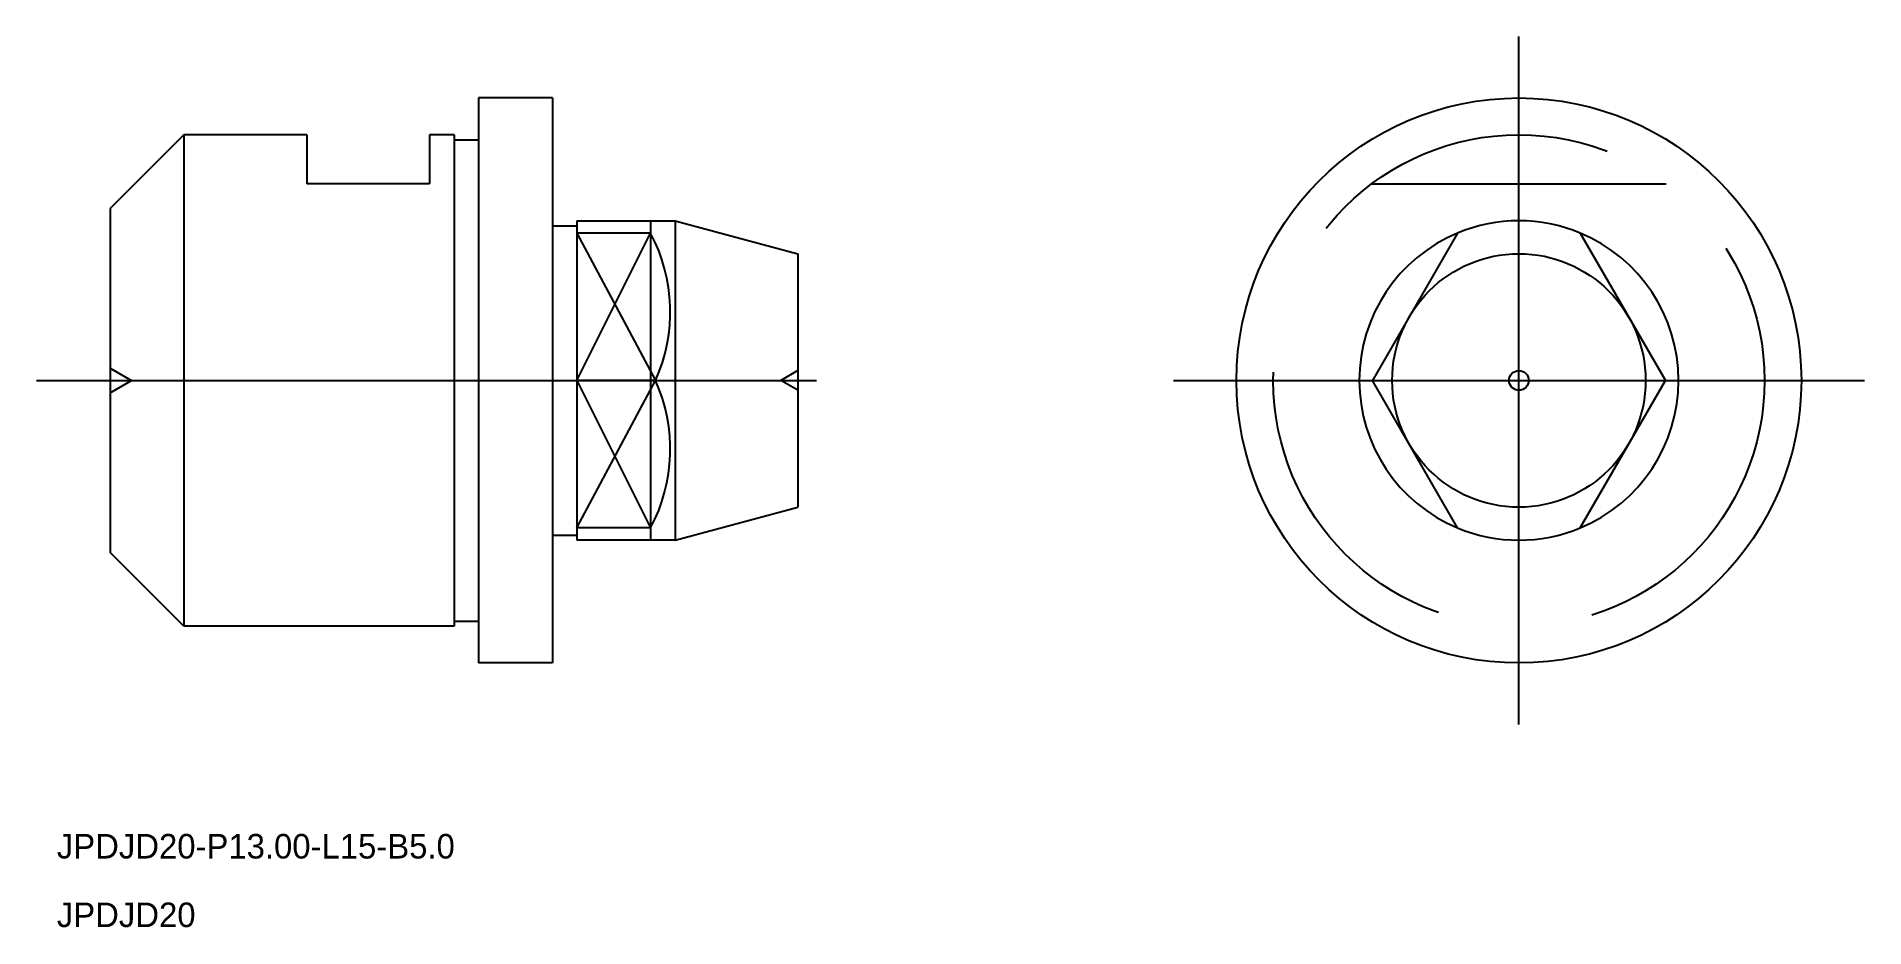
# Model space of a CAD drawing. Extents: x 557 to 631.4, y 576.8 to 613.1.
import ezdxf

# ---------------------------------------------------------------- set-up
doc = ezdxf.new("R2010")
doc.units = 0
for name, pattern in [('CENTER', [50.8, 31.75, -6.35, 6.35, -6.35]), ('DASHED', [19.05, 12.7, -6.35]), ('PHANTOM', [63.5, 31.75, -6.35, 6.35, -6.35, 6.35, -6.35])]:
    doc.linetypes.add(name, pattern=pattern)
doc.layers.get('0').update_dxf_attribs({"linetype": 'CONTINUOUS'})
doc.layers.add('CENTER', color=1, linetype='CENTER')

msp = doc.modelspace()

# ---------------------------------------------------------------- linework, layer by layer
at = {"color": 7, "linetype": 'CONTINUOUS'}
for p, q in [((575.023, 610.601), (575.023, 587.601)), ((578.023, 610.601), (575.023, 610.601)), ((578.023, 610.601), (578.023, 587.601)), ((563.023, 609.101), (560.023, 606.101)), ((563.023, 609.101), (563.023, 589.101)), ((568.023, 609.101), (563.023, 609.101)), ((568.023, 609.101), (568.023, 607.101)), ((574.023, 609.101), (573.023, 609.101)), ((573.023, 609.101), (573.023, 607.101)), ((574.023, 609.101), (574.023, 589.101)), ((574.023, 608.901), (575.023, 608.901)), ((578.023, 608.401), (578.023, 608.401)), ((573.023, 607.101), (568.023, 607.101)), ((560.023, 606.101), (560.023, 592.101)), ((578.023, 605.401), (579.023, 605.401)), ((579.023, 605.601), (579.023, 592.601)), ((579.023, 605.601), (583.023, 605.601)), ((582.023, 605.101), (579.023, 605.101)), ((582.023, 605.601), (582.023, 592.601)), ((583.023, 605.601), (583.023, 592.601)), ((583.023, 605.601), (588.023, 604.261)), ((614.878, 605.101), (611.414, 599.101)), ((619.878, 605.101), (623.342, 599.101)), ((588.023, 604.261), (588.023, 593.941)), ((582.223, 599.101), (579.023, 599.101)), ((614.878, 593.101), (611.414, 599.101)), ((619.878, 593.101), (623.342, 599.101)), ((583.023, 592.601), (588.023, 593.941)), ((578.023, 592.801), (579.023, 592.801)), ((582.023, 593.101), (579.023, 593.101)), ((583.023, 592.601), (579.023, 592.601)), ((563.023, 589.101), (560.023, 592.101)), ((574.023, 589.101), (563.023, 589.101)), ((574.023, 589.301), (575.023, 589.301)), ((578.023, 587.601), (575.023, 587.601))]:
    msp.add_line(p, q, dxfattribs=at)
at = {"color": 3, "linetype": 'DASHED'}
for p, q in [((611.378, 607.101), (623.378, 607.101)), ((560.023, 599.601), (560.889, 599.101)), ((588.023, 599.501), (587.33, 599.101)), ((560.023, 598.601), (560.889, 599.101)), ((588.023, 598.701), (587.33, 599.101))]:
    msp.add_line(p, q, dxfattribs=at)
at = {"color": 3, "linetype": 'CONTINUOUS'}
for p, q in [((579.023, 605.101), (582.223, 599.101)), ((579.023, 599.101), (582.023, 605.101)), ((579.023, 599.101), (582.023, 593.101)), ((579.023, 593.101), (582.223, 599.101))]:
    msp.add_line(p, q, dxfattribs=at)
at = {"color": 7, "linetype": 'CONTINUOUS'}
for radius in [11.5, 5.16, 0.4]:
    msp.add_circle((617.378, 599.101), radius, dxfattribs=at)
at = {"color": 3, "linetype": 'DASHED'}
msp.add_circle((617.378, 599.101), 10, dxfattribs=at)
at = {"color": 7, "linetype": 'CONTINUOUS'}
for centre, radius, start, end in [((576.04, 601.898), 6.786, 335.65672, 28.16159), ((617.378, 599.101), 6.5, 67.38014, 112.61986), ((576.04, 596.304), 6.786, 331.83841, 24.34328), ((617.378, 599.101), 6.5, 247.38014, 292.61986)]:
    msp.add_arc(centre, radius, start, end, dxfattribs=at)
at = {"color": 3, "linetype": 'PHANTOM'}
for start, end in [(112.61986, 247.38014), (292.61986, 67.38014)]:
    msp.add_arc((617.378, 599.101), 6.5, start, end, dxfattribs=at)
at = {"layer": 'CENTER', "color": 1, "linetype": 'CENTER'}
for p, q in [((617.378, 585.101), (617.378, 613.101)), ((557.023, 599.101), (594.545, 599.101)), ((603.31, 599.101), (631.447, 599.101))]:
    msp.add_line(p, q, dxfattribs=at)

# ---------------------------------------------------------------- texts
at = {"color": 7, "linetype": 'CONTINUOUS'}
for s, p in [('JPDJD20-P13.00-L15-B5.0', (557.848, 579.641)), ('JPDJD20', (557.848, 576.849))]:
    msp.add_text(s, height=1, dxfattribs=at).set_placement(p)

doc.saveas('drawing.dxf')
